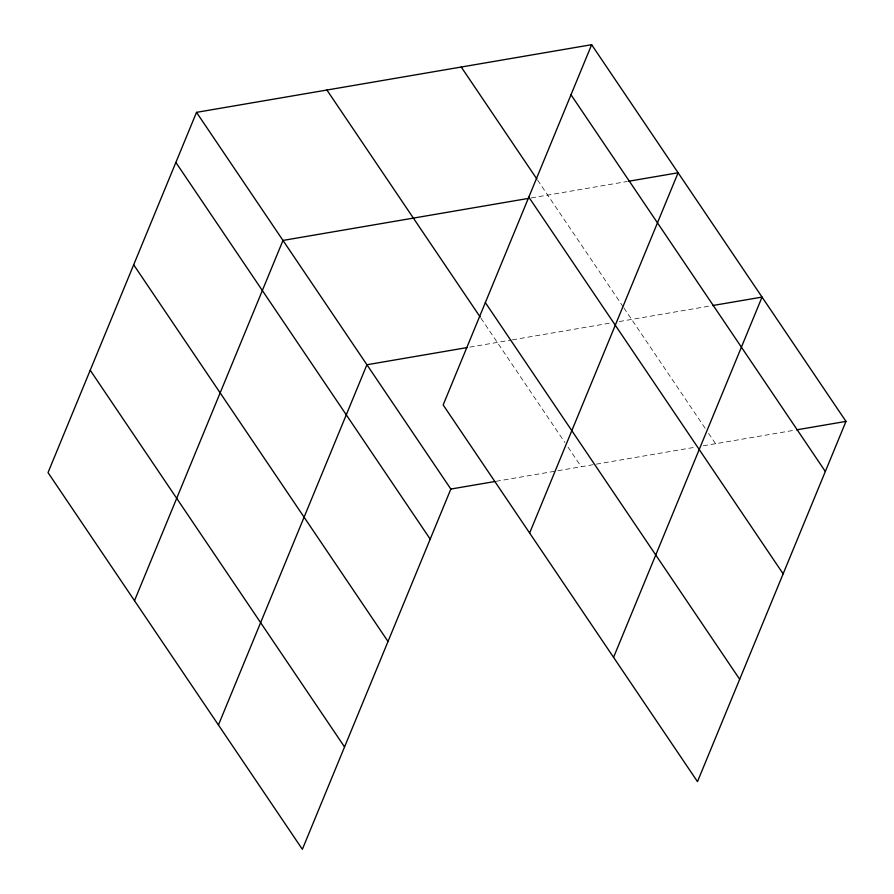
<?xml version="1.0" encoding="UTF-8"?>
<svg xmlns="http://www.w3.org/2000/svg" width="894" height="894" viewBox="0 0 894 894"><rect width="100%" height="100%" fill="white"/><g stroke="black" fill="none" stroke-linecap="round" stroke-linejoin="round"><path stroke-width="0.67" stroke-dasharray="4.47 3.35" d="M531.271 197.92L627.331 181.471M469.853 347.118L511.01 340.066M512.385 339.832L611.083 322.935M619.318 321.527L711.255 305.782M496.136 481.296L556.537 470.959M557.901 470.725L594.946 464.377M596.32 464.142L695.018 447.246M703.243 445.838L795.191 430.092M537.596 180.107L623.107 306.754M623.878 307.905L705.478 428.762M708.584 433.366L715.58 443.726M480.983 318.242L564.919 442.552M568.025 447.156L581.234 466.724"/><path stroke-width="1.34" d="M196.512 112.353L48.019 472.602L302.362 849.3L450.844 489.052L196.512 112.353L591.638 44.7L845.981 421.398L697.488 781.647L443.156 404.948L591.638 44.7M134.502 600.679L282.985 240.43L528.522 198.39M218.438 724.989L366.92 364.741L467.115 347.587M529.628 533.025L678.11 172.777L628.694 181.236M613.563 657.336L762.046 297.087L712.63 305.547M450.844 489.052L494.773 481.531M796.565 429.858L845.981 421.398M570.998 94.775L825.341 471.484M461.248 67.028L536.813 178.945M528.812 197.127L783.144 573.836M485.341 302.585L739.684 679.295M326.902 90.026L480.212 317.091M175.872 162.429L430.204 539.127M133.675 264.78L388.018 641.49M90.216 370.239L344.548 746.948"/></g></svg>
